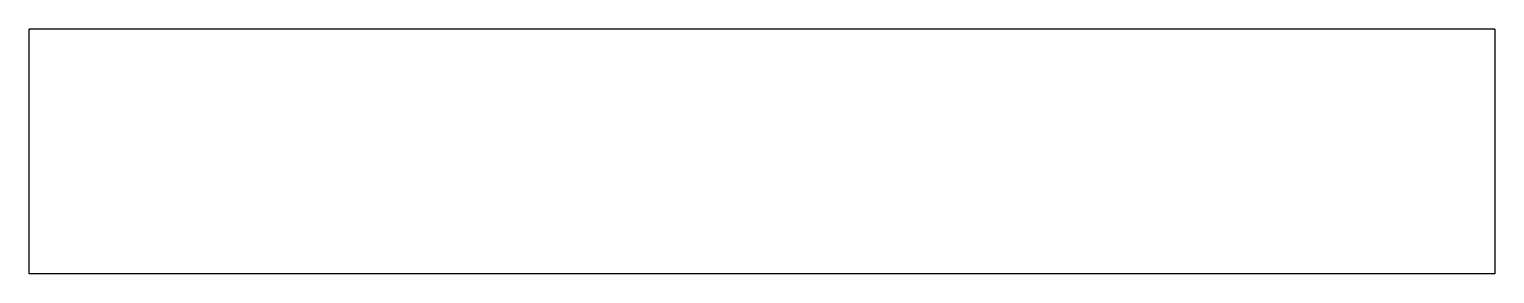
# Model space of a CAD drawing. Header units: inches. Extents: x 0 to 1.5, y 0 to 0.25.
import ezdxf

# ---------------------------------------------------------------- set-up
doc = ezdxf.new("R2010")
doc.units = ezdxf.units.IN
doc.layers.add('5', color=7, linetype='CONTINUOUS')

msp = doc.modelspace()

# ---------------------------------------------------------------- linework, layer by layer
at = {"layer": '5', "color": 5, "linetype": 'CONTINUOUS'}
for p, q in [((0, 0), (0, 0.25)), ((1.5, 0.25), (0, 0.25)), ((1.5, 0.25), (1.5, 0)), ((1.5, 0), (0, 0))]:
    msp.add_line(p, q, dxfattribs=at)

doc.saveas('drawing.dxf')
